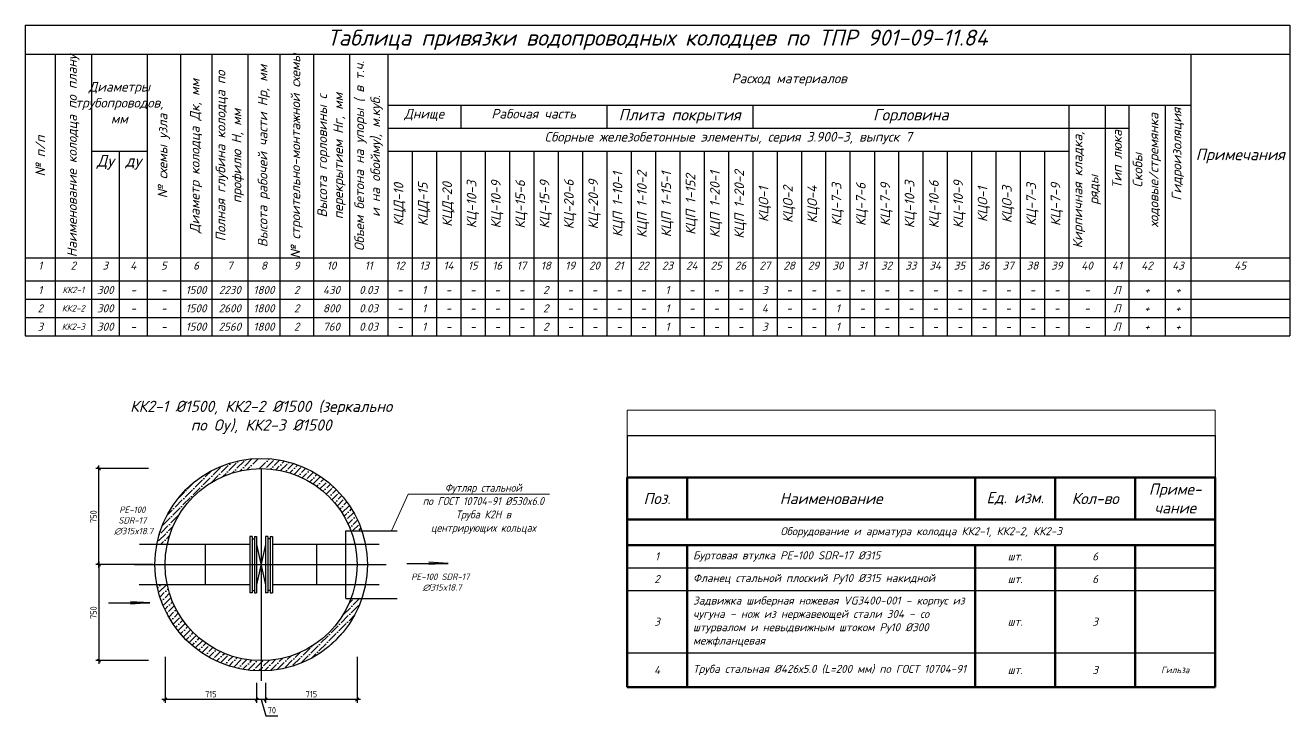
# Model space of a CAD drawing. Header units: millimetres. Extents: x 41890028 to 44740435, y 21258419 to 23626306.
# Drawn here: x 42768111 to 42965611, y 22030406 to 22138246 of the extents above; entities that cross this region are included whole.
import ezdxf
from ezdxf import colors
from ezdxf.entities.mleader import LeaderData, LeaderLine
from ezdxf.math import Vec2, Vec3

# ---------------------------------------------------------------- set-up
doc = ezdxf.new("R2010")
doc.units = ezdxf.units.MM
doc.layers.add('В1_Выноски', color=250, linetype='Continuous')
doc.layers.add('ВК_К1_текст', color=34, linetype='Continuous')
doc.styles.add('GOST 2.304', font='GOST_0.TTF')
doc.styles.add('note', font='isocpeur.ttf', dxfattribs={"width": 0.9, "oblique": 15})
doc.styles.get("Standard").update_dxf_attribs({"font": 'isocpeui.ttf'})
doc.dimstyles.new('SPDS', dxfattribs={"dimscale": 100, "dimtxt": 2, "dimasz": 1, "dimexe": 1, "dimexo": 0.625, "dimgap": 0.7, "dimtad": 1, "dimdec": 0, "dimrnd": 0.001, "dimtxsty": 'GOST 2.304', "dimblk": 'OBLIQUE', "dimcen": 1.5, "dimdle": 1, "dimadec": 0, "dimazin": 2, "dimtfac": 0.75, "dimtdec": 0, "dimtmove": 1, "dimatfit": 3, "dimldrblk": 'OBLIQUE', "dimfxl": 1.25, "dimtolj": 1, "dimarcsym": 0})
pattern_1 = [(45, (-795565016.5, -418827405.8), (336.75960454, 1234.78521665), [1587.5, -317.5, 0, -317.5])]

# ---------------------------------------------------------------- blocks, each defined once
blk = doc.blocks.new('_Oblique')
at = {"color": 0, "linetype": 'ByBlock', "lineweight": -2}
blk.add_line((-0.5, -0.5), (0.5, 0.5), dxfattribs=at)
blk = doc.blocks.new('*D780')
at = {"color": 0, "lineweight": -2, "transparency": 16777216}
for p, q in [((42787361, 22069005), (42779124, 22069005)), ((42779624, 22053505), (42779624, 22069505)), ((42788036, 22054005), (42779124, 22054005))]:
    blk.add_line(p, q, dxfattribs=at)
at = {"layer": 'Defpoints', "color": 0, "transparency": 16777216}
for p in [(42779624, 22069005), (42787673, 22069005), (42788348, 22054005)]:
    blk.add_point(p, dxfattribs=at)
at = {"color": 0, "lineweight": -2, "transparency": 16777216, "xscale": 500.0000000000001, "yscale": 500.0000000000001, "zscale": 500.0000000000001}
for p, rotation in [((42779624, 22069005), 90), ((42779624, 22054005), 270)]:
    blk.add_blockref('_Oblique', p, dxfattribs=dict(at, rotation=rotation))
at = {"color": 0, "transparency": 16777216, "insert": (42778774, 22061505), "char_height": 1000, "attachment_point": 5, "rotation": 90, "style": 'GOST 2.304'}
blk.add_mtext('\\A1;750', dxfattribs=at)
blk = doc.blocks.new('*D771')
at = {"color": 0, "lineweight": -2, "transparency": 16777216}
for p, q in [((42788036, 22054005), (42779124, 22054005)), ((42779624, 22054505), (42779624, 22038505)), ((42787361, 22039005), (42779124, 22039005))]:
    blk.add_line(p, q, dxfattribs=at)
at = {"layer": 'Defpoints', "color": 0, "transparency": 16777216}
for p in [(42788348, 22054005), (42779624, 22039005), (42787673, 22039005)]:
    blk.add_point(p, dxfattribs=at)
at = {"color": 0, "lineweight": -2, "transparency": 16777216, "xscale": 500.0000000000001, "yscale": 500.0000000000001, "zscale": 500.0000000000001}
for p, rotation in [((42779624, 22054005), 90), ((42779624, 22039005), 270)]:
    blk.add_blockref('_Oblique', p, dxfattribs=dict(at, rotation=rotation))
at = {"color": 0, "transparency": 16777216, "insert": (42778774, 22046505), "char_height": 1000, "attachment_point": 5, "rotation": 90, "style": 'GOST 2.304'}
blk.add_mtext('\\A1;750', dxfattribs=at)
blk = doc.blocks.new('_None')
blk = doc.blocks.new('*T772')
at = {"layer": 'Defpoints', "color": 8, "linetype": 'ByBlock', "lineweight": 0, "transparency": 16777216}
for p, q in [((0, 0), (91875, 0)), ((0, 0), (0, -4000)), ((91875, 0), (91875, -4000))]:
    blk.add_line(p, q, dxfattribs=at)
at = {"layer": 'В1_Выноски', "color": 255, "linetype": 'Continuous', "lineweight": -2, "transparency": 16777216}
for p, q in [((0, -4000), (91875, -4000)), ((0, -4000), (0, -10547)), ((91875, -4000), (91875, -10547))]:
    blk.add_line(p, q, dxfattribs=at)
at = {"layer": 'В1_Выноски', "color": 0, "linetype": 'ByBlock', "lineweight": 60, "transparency": 16777216}
for p, q in [((0, -10547), (91875, -10547)), ((0, -10547), (0, -17093)), ((9375, -10547), (9375, -17093)), ((54375, -10547), (54375, -17093)), ((66875, -10547), (66875, -17093)), ((79375, -10547), (79375, -17093)), ((91875, -10547), (91875, -17093)), ((0, -17093), (91875, -17093)), ((0, -21093), (0, -24635)), ((66875, -21093), (66875, -24635)), ((79375, -21093), (79375, -24635)), ((91875, -21093), (91875, -24635))]:
    blk.add_line(p, q, dxfattribs=at)
at = {"layer": 'В1_Выноски', "color": 0, "linetype": 'Continuous', "lineweight": 60, "transparency": 16777216}
for p, q in [((0, -17093), (0, -21093)), ((91875, -17093), (91875, -21093)), ((0, -21093), (91875, -21093)), ((9375, -21093), (9375, -43276)), ((54375, -21093), (54375, -43276)), ((0, -24635), (0, -43276)), ((66875, -24635), (66875, -43276)), ((79375, -24635), (79375, -43276)), ((91875, -24635), (91875, -43276)), ((0, -43276), (9375, -43276))]:
    blk.add_line(p, q, dxfattribs=at)
at = {"layer": 'В1_Выноски', "color": 0, "linetype": 'ByBlock', "lineweight": -2, "transparency": 16777216}
for p, q in [((0, -24635), (9375, -24635)), ((54375, -24635), (91875, -24635)), ((54375, -28177), (66875, -28177))]:
    blk.add_line(p, q, dxfattribs=at)
at = {"layer": 'В1_Выноски', "color": 0, "linetype": 'Continuous', "transparency": 16777216}
for p, q in [((9375, -24635), (54375, -24635)), ((0, -28177), (54375, -28177)), ((66875, -28177), (91875, -28177)), ((0, -37927), (91875, -37927))]:
    blk.add_line(p, q, dxfattribs=at)
at = {"layer": 'В1_Выноски', "color": 0, "lineweight": 60, "transparency": 16777216}
blk.add_line((9375, -43276), (91875, -43276), dxfattribs=at)
at = {"layer": 'В1_Выноски', "color": 0, "linetype": 'Continuous', "lineweight": -3, "transparency": 16777216}
for s, insert, char_height, width, attachment_point in [('Приме-\\Pчание', (85625, -13820), 1750, 10625, 5), ('Поз.', (4688, -13820), 1750, 7500, 5), ('Наименование', (31875, -13820), 1750, 43125, 5), ('Ед. изм.', (60625, -13820), 1750, 10625, 5), ('Кол-во', (73125, -13820), 1750, 10625, 5), ('Оборудование и арматура колодца КК2-1, КК2-2, КК2-3', (45938, -19093), 1250, 90000, 5), ('1', (4688, -22864), 1250, 7500, 5), ('\\A1;Буртовая втулка PE-100 SDR-17 %%C315', (10312, -22864), 1250, 43125, 4), ('шт.', (60625, -22864), 1250, 10625, 5), ('6', (73125, -22864), 1250, 10625, 5), ('\\A1;Фланец стальной плоский Ру10 %%C315 накидной', (10312, -26406), 1250, 43125, 4), ('2', (4688, -26406), 1250, 7500, 5), ('шт.', (60625, -26406), 1250, 10625, 5), ('6', (73125, -26406), 1250, 10625, 5), ('\\A1;Задвижка шиберная ножевая VG3400-001 – корпус из чугуна – нож из нержавеющей стали 304 – со штурвалом и невыдвижным штоком Ру10 %%C300 межфланцевая', (10312, -33052), 1250, 43125, 4), ('3', (4688, -33052), 1250, 7500, 5), ('шт.', (60625, -33052), 1250, 10625, 5), ('3', (73125, -33052), 1250, 10625, 5), ('4', (4688, -40601), 1250, 7500, 5), ('Труба стальная %%C426х5.0 (L=200 мм) по ГОСТ 10704-91', (10312, -40601), 1250, 43125, 4), ('шт.', (60625, -40601), 1250, 10625, 5), ('3', (73125, -40601), 1250, 10625, 5), ('Гильза', (85625, -40601), 1000, 10625, 5)]:
    blk.add_mtext(s, dxfattribs=dict(at, insert=insert, char_height=char_height, width=width, attachment_point=attachment_point))
blk = doc.blocks.new('*D773')
at = {"color": 0, "lineweight": -2, "transparency": 16777216}
for p, q in [((42819948, 22039625), (42819948, 22032431)), ((42805648, 22035545), (42805648, 22032431)), ((42820448, 22032931), (42805148, 22032931))]:
    blk.add_line(p, q, dxfattribs=at)
at = {"layer": 'Defpoints', "color": 0, "transparency": 16777216}
for p in [(42819948, 22039938), (42805648, 22035858), (42805648, 22032931)]:
    blk.add_point(p, dxfattribs=at)
at = {"color": 0, "lineweight": -2, "transparency": 16777216, "xscale": 500.0000000000001, "yscale": 500.0000000000001, "zscale": 500.0000000000001, "rotation": 180}
blk.add_blockref('_Oblique', (42805648, 22032931), dxfattribs=at)
at = {"color": 0, "lineweight": -2, "transparency": 16777216, "xscale": 500.0000000000001, "yscale": 500.0000000000001, "zscale": 500.0000000000001}
blk.add_blockref('_Oblique', (42819948, 22032931), dxfattribs=at)
at = {"color": 0, "transparency": 16777216, "insert": (42812798, 22033781), "char_height": 1000, "attachment_point": 5, "style": 'GOST 2.304'}
blk.add_mtext('\\A1;715', dxfattribs=at)
blk = doc.blocks.new('*D774')
at = {"color": 0, "lineweight": -2, "transparency": 16777216}
for p, q in [((42804248, 22035545), (42804248, 22032431)), ((42805648, 22035545), (42805648, 22032431)), ((42806148, 22032931), (42803748, 22032931)), ((42804948, 22032931), (42805706, 22030406)), ((42805706, 22030406), (42807550, 22030406))]:
    blk.add_line(p, q, dxfattribs=at)
at = {"layer": 'Defpoints', "color": 0, "transparency": 16777216}
for p in [(42804248, 22035858), (42805648, 22035858), (42804248, 22032931)]:
    blk.add_point(p, dxfattribs=at)
at = {"color": 0, "lineweight": -2, "transparency": 16777216, "xscale": 500.0000000000001, "yscale": 500.0000000000001, "zscale": 500.0000000000001, "rotation": 180}
blk.add_blockref('_Oblique', (42804248, 22032931), dxfattribs=at)
at = {"color": 0, "lineweight": -2, "transparency": 16777216, "xscale": 500.0000000000001, "yscale": 500.0000000000001, "zscale": 500.0000000000001}
blk.add_blockref('_Oblique', (42805648, 22032931), dxfattribs=at)
at = {"color": 0, "transparency": 16777216, "insert": (42806628, 22031256), "char_height": 1000, "attachment_point": 5, "style": 'GOST 2.304'}
blk.add_mtext('\\A1;70', dxfattribs=at)
blk = doc.blocks.new('*D775')
at = {"color": 0, "lineweight": -2, "transparency": 16777216}
for p, q in [((42789948, 22039625), (42789948, 22032431)), ((42804248, 22035545), (42804248, 22032431)), ((42804748, 22032931), (42789448, 22032931))]:
    blk.add_line(p, q, dxfattribs=at)
at = {"layer": 'Defpoints', "color": 0, "transparency": 16777216}
for p in [(42789948, 22039938), (42804248, 22035858), (42789948, 22032931)]:
    blk.add_point(p, dxfattribs=at)
at = {"color": 0, "lineweight": -2, "transparency": 16777216, "xscale": 500.0000000000001, "yscale": 500.0000000000001, "zscale": 500.0000000000001, "rotation": 180}
blk.add_blockref('_Oblique', (42789948, 22032931), dxfattribs=at)
at = {"color": 0, "lineweight": -2, "transparency": 16777216, "xscale": 500.0000000000001, "yscale": 500.0000000000001, "zscale": 500.0000000000001}
blk.add_blockref('_Oblique', (42804248, 22032931), dxfattribs=at)
at = {"color": 0, "transparency": 16777216, "insert": (42797098, 22033781), "char_height": 1000, "attachment_point": 5, "style": 'GOST 2.304'}
blk.add_mtext('\\A1;715', dxfattribs=at)
blk = doc.blocks.new('*T805')
at = {"color": 0, "linetype": 'ByBlock', "lineweight": -2, "transparency": 16777216}
for p, q in [((0, 0), (197500, 0)), ((0, 0), (0, -48509)), ((197500, 0), (197500, -48509)), ((0, -4533), (197500, -4533)), ((4679, -4533), (4679, -48509)), ((10329, -4533), (10329, -48509)), ((19060, -4533), (19060, -48509)), ((24222, -4533), (24222, -48509)), ((29130, -4533), (29130, -48509)), ((34782, -4533), (34782, -48509)), ((39781, -4533), (39781, -48509)), ((45005, -4533), (45005, -48509)), ((50655, -4533), (50655, -48509)), ((56605, -4533), (56605, -48509)), ((182052, -4533), (182052, -48509)), ((56605, -12463), (182052, -12463)), ((68007, -12463), (68007, -16063)), ((90811, -12463), (90811, -16063)), ((113615, -12463), (113615, -16063)), ((163024, -12463), (163024, -48509)), ((168674, -12463), (168674, -48509)), ((172374, -12463), (172374, -48509)), ((178052, -12463), (178052, -48509)), ((56605, -16063), (172374, -16063)), ((10329, -19663), (19060, -19663)), ((14671, -19663), (14671, -48509)), ((56605, -19663), (163024, -19663)), ((60406, -19663), (60406, -48509)), ((64207, -19663), (64207, -48509)), ((68007, -19663), (68007, -48509)), ((71808, -19663), (71808, -48509)), ((75609, -19663), (75609, -48509)), ((79409, -19663), (79409, -48509)), ((83210, -19663), (83210, -48509)), ((87011, -19663), (87011, -48509)), ((90811, -19663), (90811, -48509)), ((94612, -19663), (94612, -48509)), ((98413, -19663), (98413, -48509)), ((102213, -19663), (102213, -48509)), ((106014, -19663), (106014, -48509)), ((109815, -19663), (109815, -48509)), ((113615, -19663), (113615, -48509)), ((117416, -19663), (117416, -48509)), ((121217, -19663), (121217, -48509)), ((125017, -19663), (125017, -48509)), ((128818, -19663), (128818, -48509)), ((132619, -19663), (132619, -48509)), ((136419, -19663), (136419, -48509)), ((140220, -19663), (140220, -48509)), ((144021, -19663), (144021, -48509)), ((147821, -19663), (147821, -48509)), ((151622, -19663), (151622, -48509)), ((155423, -19663), (155423, -48509)), ((159223, -19663), (159223, -48509)), ((0, -36309), (197500, -36309)), ((0, -39909), (197500, -39909)), ((0, -42776), (197500, -42776)), ((0, -45642), (197500, -45642)), ((0, -48509), (197500, -48509))]:
    blk.add_line(p, q, dxfattribs=at)
at = {"color": 0, "transparency": 16777216}
for s, insert, char_height, width, attachment_point in [('Таблица привязки водопроводных колодцев по ТПР 901-09-11.84', (98750, -2267), 2500, 196300, 5), ('Расход материалов', (119329, -8498), 1500, 124246.9, 5), ('Диаметры трубопроводов, мм', (14695, -12098), 1500, 7531.1, 5), ('Днище', (62306, -13063), 1500, 10201.97, 2), ('Рабочая часть', (79409, -13063), 1500, 21603.95, 2), ('Плита покрытия', (102213, -13063), 1800, 21603.95, 2), ('Горловина', (138320, -13063), 1800, 48208.55, 2), ('Сборные железобетонные элементы, серия 3.900-3, выпуск 7', (109815, -16663), 1500, 105218.41, 2), ('Примечания', (189776, -20421), 1800, 14247.67, 5), ('Ду', (12500, -20263), 1800, 3141.53, 2), ('ду', (16865, -20263), 1800, 3189.57, 2), ('1', (2340, -36909), 1250, 3479.05, 2), ('2', (7504, -36909), 1250, 4450, 2), ('3', (12500, -36909), 1250, 3141.53, 2), ('4', (16865, -36909), 1250, 3189.57, 2), ('5', (21641, -36909), 1250, 3961.84, 2), ('6', (26676, -36909), 1250, 3707.68, 2), ('7', (31956, -36909), 1250, 4452.25, 2), ('8', (37281, -36909), 1250, 3798.95, 2), ('9', (42393, -36909), 1250, 4024.56, 2), ('10', (47830, -36909), 1250, 4450, 2), ('11', (53630, -36909), 1250, 4750, 2), ('12', (58506, -36909), 1250, 2600.66, 2), ('13', (62306, -36909), 1250, 2600.66, 2), ('14', (66107, -36909), 1250, 2600.66, 2), ('15', (69908, -36909), 1250, 2600.66, 2), ('16', (73708, -36909), 1250, 2600.66, 2), ('17', (77509, -36909), 1250, 2600.66, 2), ('18', (81310, -36909), 1250, 2600.66, 2), ('19', (85110, -36909), 1250, 2600.66, 2), ('20', (88911, -36909), 1250, 2600.66, 2), ('21', (92712, -36909), 1250, 2600.66, 2), ('22', (96512, -36909), 1250, 2600.66, 2), ('23', (100313, -36909), 1250, 2600.66, 2), ('24', (104114, -36909), 1250, 2600.66, 2), ('25', (107914, -36909), 1250, 2600.66, 2), ('26', (111715, -36909), 1250, 2600.66, 2), ('27', (115516, -36909), 1250, 2600.66, 2), ('28', (119316, -36909), 1250, 2600.66, 2), ('29', (123117, -36909), 1250, 2600.66, 2), ('30', (126918, -36909), 1250, 2600.66, 2), ('31', (130718, -36909), 1250, 2600.66, 2), ('32', (134519, -36909), 1250, 2600.66, 2), ('33', (138320, -36909), 1250, 2600.66, 2), ('34', (142120, -36909), 1250, 2600.66, 2), ('35', (145921, -36909), 1250, 2600.66, 2), ('36', (149722, -36909), 1250, 2600.66, 2), ('37', (153522, -36909), 1250, 2600.66, 2), ('38', (157323, -36909), 1250, 2600.66, 2), ('39', (161124, -36909), 1250, 2600.66, 2), ('40', (165849, -36909), 1250, 4450, 2), ('41', (170524, -36909), 1250, 2500, 2), ('42', (175213, -36909), 1250, 4477.83, 2), ('43', (180052, -36909), 1250, 2800.66, 2), ('45', (189776, -36909), 1250, 14247.67, 2), ('1', (2340, -41342), 1250, 3479.05, 5), ('КК2-1', (7504, -41342), 1000, 4450, 5), ('300', (12500, -41342), 1250, 3141.53, 5), ('-', (16865, -41342), 1250, 3189.57, 5), ('-', (21641, -41342), 1250, 3961.84, 5), ('1500', (26676, -41342), 1250, 3707.68, 5), ('2230', (31956, -41342), 1250, 4452.25, 5), ('1800', (37281, -41342), 1250, 3798.95, 5), ('2', (42393, -41342), 1250, 4024.56, 5), ('430', (47830, -41342), 1250, 4450, 5), ('0.03', (53630, -41342), 1250, 4750, 5), ('-', (58506, -41342), 1250, 2600.66, 5), ('1', (62306, -41342), 1250, 2600.66, 5), ('-', (66107, -41342), 1250, 2600.66, 5), ('-', (69908, -41342), 1250, 2600.66, 5), ('-', (73708, -41342), 1250, 2600.66, 5), ('-', (77509, -41342), 1250, 2600.66, 5), ('2', (81310, -41342), 1250, 2600.66, 5), ('-', (85110, -41342), 1250, 2600.66, 5), ('-', (88911, -41342), 1250, 2600.66, 5), ('-', (92712, -41342), 1250, 2600.66, 5), ('-', (96512, -41342), 1250, 2600.66, 5), ('1', (100313, -41342), 1250, 2600.66, 5), ('-', (104114, -41342), 1250, 2600.66, 5), ('-', (107914, -41342), 1250, 2600.66, 5), ('-', (111715, -41342), 1250, 2600.66, 5), ('3', (115516, -41342), 1250, 2600.66, 5), ('-', (119316, -41342), 1250, 2600.66, 5), ('-', (123117, -41342), 1250, 2600.66, 5), ('-', (126918, -41342), 1250, 2600.66, 5), ('-', (130718, -41342), 1250, 2600.66, 5), ('-', (134519, -41342), 1250, 2600.66, 5), ('-', (138320, -41342), 1250, 2600.66, 5), ('-', (142120, -41342), 1250, 2600.66, 5), ('-', (145921, -41342), 1250, 2600.66, 5), ('-', (149722, -41342), 1250, 2600.66, 5), ('-', (153522, -41342), 1250, 2600.66, 5), ('-', (157323, -41342), 1250, 2600.66, 5), ('-', (161124, -41342), 1250, 2600.66, 5), ('-', (165849, -41342), 1250, 4450, 5), ('Л', (170524, -41342), 1250, 2500, 5), ('+', (175213, -41342), 1250, 4477.83, 5), ('+', (180052, -41342), 1250, 2800.66, 5), ('2', (2340, -44209), 1250, 3479.05, 5), ('КК2-2', (7504, -44209), 1000, 4450, 5), ('300', (12500, -44209), 1250, 3141.53, 5), ('-', (16865, -44209), 1250, 3189.57, 5), ('-', (21641, -44209), 1250, 3961.84, 5), ('1500', (26676, -44209), 1250, 3707.68, 5), ('2600', (31956, -44209), 1250, 4452.25, 5), ('1800', (37281, -44209), 1250, 3798.95, 5), ('2', (42393, -44209), 1250, 4024.56, 5), ('800', (47830, -44209), 1250, 4450, 5), ('0.03', (53630, -44209), 1250, 4750, 5), ('-', (58506, -44209), 1250, 2600.66, 5), ('1', (62306, -44209), 1250, 2600.66, 5), ('-', (66107, -44209), 1250, 2600.66, 5), ('-', (69908, -44209), 1250, 2600.66, 5), ('-', (73708, -44209), 1250, 2600.66, 5), ('-', (77509, -44209), 1250, 2600.66, 5), ('2', (81310, -44209), 1250, 2600.66, 5), ('-', (85110, -44209), 1250, 2600.66, 5), ('-', (88911, -44209), 1250, 2600.66, 5), ('-', (92712, -44209), 1250, 2600.66, 5), ('-', (96512, -44209), 1250, 2600.66, 5), ('1', (100313, -44209), 1250, 2600.66, 5), ('-', (104114, -44209), 1250, 2600.66, 5), ('-', (107914, -44209), 1250, 2600.66, 5), ('-', (111715, -44209), 1250, 2600.66, 5), ('4', (115516, -44209), 1250, 2600.66, 5), ('-', (119316, -44209), 1250, 2600.66, 5), ('-', (123117, -44209), 1250, 2600.66, 5), ('1', (126918, -44209), 1250, 2600.66, 5), ('-', (130718, -44209), 1250, 2600.66, 5), ('-', (134519, -44209), 1250, 2600.66, 5), ('-', (138320, -44209), 1250, 2600.66, 5), ('-', (142120, -44209), 1250, 2600.66, 5), ('-', (145921, -44209), 1250, 2600.66, 5), ('-', (149722, -44209), 1250, 2600.66, 5), ('-', (153522, -44209), 1250, 2600.66, 5), ('-', (157323, -44209), 1250, 2600.66, 5), ('-', (161124, -44209), 1250, 2600.66, 5), ('-', (165849, -44209), 1250, 4450, 5), ('Л', (170524, -44209), 1250, 2500, 5), ('+', (175213, -44209), 1250, 4477.83, 5), ('+', (180052, -44209), 1250, 2800.66, 5), ('3', (2340, -47076), 1250, 3479.05, 5), ('КК2-3', (7504, -47076), 1000, 4450, 5), ('300', (12500, -47076), 1250, 3141.53, 5), ('-', (16865, -47076), 1250, 3189.57, 5), ('-', (21641, -47076), 1250, 3961.84, 5), ('1500', (26676, -47076), 1250, 3707.68, 5), ('2560', (31956, -47076), 1250, 4452.25, 5), ('1800', (37281, -47076), 1250, 3798.95, 5), ('2', (42393, -47076), 1250, 4024.56, 5), ('760', (47830, -47076), 1250, 4450, 5), ('0.03', (53630, -47076), 1250, 4750, 5), ('-', (58506, -47076), 1250, 2600.66, 5), ('1', (62306, -47076), 1250, 2600.66, 5), ('-', (66107, -47076), 1250, 2600.66, 5), ('-', (69908, -47076), 1250, 2600.66, 5), ('-', (73708, -47076), 1250, 2600.66, 5), ('-', (77509, -47076), 1250, 2600.66, 5), ('2', (81310, -47076), 1250, 2600.66, 5), ('-', (85110, -47076), 1250, 2600.66, 5), ('-', (88911, -47076), 1250, 2600.66, 5), ('-', (92712, -47076), 1250, 2600.66, 5), ('-', (96512, -47076), 1250, 2600.66, 5), ('1', (100313, -47076), 1250, 2600.66, 5), ('-', (104114, -47076), 1250, 2600.66, 5), ('-', (107914, -47076), 1250, 2600.66, 5), ('-', (111715, -47076), 1250, 2600.66, 5), ('3', (115516, -47076), 1250, 2600.66, 5), ('-', (119316, -47076), 1250, 2600.66, 5), ('-', (123117, -47076), 1250, 2600.66, 5), ('1', (126918, -47076), 1250, 2600.66, 5), ('-', (130718, -47076), 1250, 2600.66, 5), ('-', (134519, -47076), 1250, 2600.66, 5), ('-', (138320, -47076), 1250, 2600.66, 5), ('-', (142120, -47076), 1250, 2600.66, 5), ('-', (145921, -47076), 1250, 2600.66, 5), ('-', (149722, -47076), 1250, 2600.66, 5), ('-', (153522, -47076), 1250, 2600.66, 5), ('-', (157323, -47076), 1250, 2600.66, 5), ('-', (161124, -47076), 1250, 2600.66, 5), ('-', (165849, -47076), 1250, 4450, 5), ('Л', (170524, -47076), 1250, 2500, 5), ('+', (175213, -47076), 1250, 4477.83, 5), ('+', (180052, -47076), 1250, 2800.66, 5)]:
    blk.add_mtext(s, dxfattribs=dict(at, insert=insert, char_height=char_height, width=width, attachment_point=attachment_point))
at = {"color": 0, "transparency": 16777216, "char_height": 1500, "rotation": 90}
for s, insert, width, attachment_point in [('Наименование колодца по плану', (7504, -20421), 30575.77, 5), ('№ строительно-монтажной схемы', (42393, -20421), 30575.77, 5), ('Объем бетона на упоры ( в т.ч. и на обойму), м.куб.', (53630, -20421), 30575.77, 5), ('Полная глубина колодца по профилю Н, мм', (31956, -20421), 30575.77, 5), ('Высота рабочей части Нр, мм', (37281, -20421), 30575.77, 5), ('Диаметр колодца Дк, мм', (26676, -20421), 30575.77, 5), ('Высота горловины с перекрытием Hг, мм', (47830, -20421), 30575.77, 5), ('№ схемы узла', (21641, -20421), 30575.77, 5), ('Скобы ходовые/стремянка', (172988, -22636), 22646.32, 2), ('Гидроизоляция', (179077, -20133), 22646.32, 2), ('№ п/п', (2340, -20421), 30575.77, 5), ('Кирпичная кладка, ряды', (163624, -25709), 19046.32, 2), ('Тип люка', (169773, -20917), 19046.32, 2), ('КЦП 1-10-1', (92712, -27986), 15446.32, 5), ('КЦП 1-10-2', (96512, -27986), 15446.32, 5), ('КЦП 1-15-1', (100313, -27986), 15446.32, 5), ('КЦП 1-152', (104114, -27986), 15446.32, 5), ('КЦП 1-20-1', (107914, -27986), 15446.32, 5), ('КЦП 1-20-2', (111715, -27986), 15446.32, 5), ('КЦД-10', (58506, -27986), 15446.32, 5), ('КЦД-15', (62306, -27986), 15446.32, 5), ('КЦД-20', (66107, -27986), 15446.32, 5), ('КЦ-10-3', (69908, -27986), 15446.32, 5), ('КЦ-10-9', (73708, -27986), 15446.32, 5), ('КЦ-15-6', (77509, -27986), 15446.32, 5), ('КЦ-15-9', (81310, -27986), 15446.32, 5), ('КЦ-20-6', (85110, -27986), 15446.32, 5), ('КЦ-20-9', (88911, -27986), 15446.32, 5), ('КЦО-1', (115516, -27986), 15446.32, 5), ('КЦО-2', (119316, -27986), 15446.32, 5), ('КЦО-4', (123117, -27986), 15446.32, 5), ('КЦ-7-3', (126918, -27986), 15446.32, 5), ('КЦ-7-6', (130718, -27986), 15446.32, 5), ('КЦ-7-9', (134519, -27986), 15446.32, 5), ('КЦ-10-3', (138320, -27986), 15446.32, 5), ('КЦ-10-6', (142120, -27986), 15446.32, 5), ('КЦ-10-9', (145921, -27986), 15446.32, 5), ('КЦО-1', (149722, -27986), 15446.32, 5), ('КЦО-3', (153522, -27986), 15446.32, 5), ('КЦ-7-3', (157323, -27986), 15446.32, 5), ('КЦ-7-9', (161124, -27986), 15446.32, 5)]:
    blk.add_mtext(s, dxfattribs=dict(at, insert=insert, width=width, attachment_point=attachment_point))

msp = doc.modelspace()

# ---------------------------------------------------------------- hatches: boundary and pattern name
at = {"transparency": 33554534}
h = msp.add_hatch(dxfattribs=at)
h.set_pattern_fill('ANSI36', color=256, scale=200)
h.set_pattern_definition(pattern_1)
edge = h.paths.add_edge_path()
edge.add_line((42818980.858, 22059304.862), (42820679.579, 22059304.862))
edge.add_arc((42804948.433, 22054004.765), 16600, 18.61956661, 169.0614819)
edge.add_line((42788650.032, 22057154.707), (42790282.901, 22057154.713))
edge.add_arc((42804948.433, 22054004.765), 15000, 20.69172905, 167.87785061, ccw=False)
h = msp.add_hatch()
h.set_pattern_fill('ANSI31', color=256, scale=1.333333)
h.set_pattern_definition([(45, (41047374.33737, 15818350.18688), (-0.1178511301978, 0.1178511301978), [])])
h.paths.add_polyline_path([(42834165.047, 22054188.866), (42831157.639, 22054188.866), (42831157.639, 22054008.728)])
h.paths.add_polyline_path([(42831157.639, 22054369.005), (42831157.639, 22054188.866), (42834165.047, 22054188.866)])
h = msp.add_hatch(dxfattribs=at)
h.set_pattern_fill('ANSI36', color=256, scale=200)
h.set_pattern_definition(pattern_1)
edge = h.paths.add_edge_path()
edge.add_line((42820679.589, 22048704.697), (42818980.869, 22048704.697))
edge.add_arc((42804948.433, 22054004.765), 15000, 192.12261917, 339.30838828, ccw=False)
edge.add_line((42790282.926, 22050854.697), (42788650.056, 22050854.697))
edge.add_arc((42804948.433, 22054004.765), 16600, 190.93896234, 341.38053806)
h = msp.add_hatch()
h.set_pattern_fill('ANSI31', color=256, scale=1.333333)
h.set_pattern_definition([(45, (41000774.82172, 15812175.17788), (-0.1178511301978, 0.1178511301978), [])])
h.paths.add_polyline_path([(42787565.532, 22048013.857), (42784558.124, 22048013.857), (42784558.124, 22047833.719)])
h.paths.add_polyline_path([(42784558.124, 22048193.996), (42784558.124, 22048013.857), (42787565.532, 22048013.857)])

# ---------------------------------------------------------------- linework, layer by layer
at = {"color": 1}
for p, q in [((42804948.433, 22069004.765), (42804948.433, 22039004.765)), ((42785148.252, 22054004.765), (42824477.374, 22054004.765))]:
    msp.add_line(p, q, dxfattribs=at)
at = {"lineweight": 30}
for p, q in [((42818197.033, 22059304.862), (42826193.266, 22059304.862)), ((42818197.038, 22048704.697), (42818197.038, 22059304.862)), ((42803168.433, 22057154.762), (42785940.05, 22057154.697)), ((42796248.416, 22050854.697), (42796248.392, 22057154.733)), ((42803528.433, 22058389.385), (42803168.433, 22058389.385)), ((42803168.433, 22058389.385), (42803168.433, 22049620.145)), ((42803528.433, 22058389.385), (42803528.433, 22049620.145)), ((42803528.433, 22058031.497), (42803888.433, 22058031.497)), ((42803888.433, 22058389.385), (42804248.433, 22058389.385)), ((42803888.433, 22058389.385), (42803888.433, 22049620.145)), ((42803888.433, 22058031.497), (42803888.433, 22055768.391)), ((42804248.433, 22058389.385), (42804248.433, 22049620.145)), ((42805648.433, 22057154.792), (42804248.433, 22050854.697)), ((42804248.433, 22057154.759), (42805648.433, 22050854.697)), ((42806008.433, 22058389.385), (42805648.433, 22058389.385)), ((42805648.433, 22058389.385), (42805648.433, 22049620.145)), ((42806008.433, 22058389.385), (42806008.433, 22049620.145)), ((42806368.433, 22058031.497), (42806008.433, 22058031.497)), ((42806008.433, 22058031.497), (42806008.433, 22055768.391)), ((42806368.433, 22058389.385), (42806728.433, 22058389.385)), ((42806368.433, 22058389.385), (42806368.433, 22049620.145)), ((42806728.433, 22058389.385), (42806728.433, 22049620.145)), ((42823405.348, 22057154.873), (42806728.433, 22057154.801)), ((42813648.34, 22050854.697), (42813648.363, 22057154.733)), ((42803888.433, 22052241.139), (42803888.433, 22049978.034)), ((42806008.433, 22052241.139), (42806008.433, 22049978.034)), ((42803168.433, 22050854.697), (42785914.309, 22050854.697)), ((42803528.433, 22049620.145), (42803168.433, 22049620.145)), ((42803528.433, 22049978.034), (42803888.433, 22049978.034)), ((42803888.433, 22049620.145), (42804248.433, 22049620.145)), ((42806008.433, 22049620.145), (42805648.433, 22049620.145)), ((42806368.433, 22049978.034), (42806008.433, 22049978.034)), ((42806368.433, 22049620.145), (42806728.433, 22049620.145)), ((42823405.348, 22050854.872), (42806728.433, 22050854.805)), ((42818197.038, 22048704.697), (42826193.271, 22048704.697))]:
    msp.add_line(p, q, dxfattribs=at)
for p, q in [((42827684.48, 22054188.866), (42834165.047, 22054188.866)), ((42834165.047, 22054188.866), (42831157.639, 22054369.005)), ((42834165.047, 22054188.866), (42831157.639, 22054008.728)), ((42781084.964, 22048013.857), (42787565.532, 22048013.857)), ((42787565.532, 22048013.857), (42784558.124, 22048193.996)), ((42787565.532, 22048013.857), (42784558.124, 22047833.719)), ((42804948.433, 22039004.765), (42804948.433, 22035857.613))]:
    msp.add_line(p, q)
for radius in [16600, 15000]:
    msp.add_circle((42804948.433, 22054004.765), radius)

# ---------------------------------------------------------------- block references
for name, p in [('*T805', (42768110.796, 22138246.499)), ('*T772', (42862099.6, 22078151.874))]:
    msp.add_blockref(name, p)

# ---------------------------------------------------------------- texts
for s, insert, char_height, width, attachment_point in [('КК2-1 %%C1500, КК2-2 %%C1500 (зеркально по Оy), КК2-3 %%C1500', (42804948.433, 22077004.334), 1750, 42776.94054, 5), ('\\pi4359.6;PE-100\\P\\pi4230.1;SDR-17\\P\\pi3557.3;∅315x18.7', (42778426.271, 22063083.832), 1000, 12914.65502, 1), ('\\pi2612.1;PE-100 SDR-17\\P\\pi4386.3;∅315x18.7', (42825779.936, 22052613.488), 1000, 14572.65134, 1)]:
    msp.add_mtext(s, dxfattribs=dict(insert=insert, char_height=char_height, width=width, attachment_point=attachment_point))

# ---------------------------------------------------------------- dimensions: what is measured, and where the dimension line sits
for base, p2, picture, middle in [((42779624.023, 22069004.765), (42787673.267, 22069004.765), '*D780', (42778774.023, 22061504.765)), ((42779624.023, 22039004.765), (42787673.267, 22039004.765), '*D771', (42778774.023, 22046504.765))]:
    dim = msp.add_linear_dim(base=base, p1=(42788348.433, 22054004.765), p2=p2, angle=90, dimstyle='SPDS', override={"dimscale": 500, "dimlfac": 0.05})
    dim.commit()
    dim.dimension.update_dxf_attribs({"geometry": picture, "text_midpoint": middle})
for base, p1, p2, picture, middle in [((42789948.433, 22032931.304), (42804248.433, 22035857.613), (42789948.433, 22039937.679), '*D775', (42797098.433, 22033781.304)), ((42805648.433, 22032931.304), (42819948.433, 22039937.679), (42805648.433, 22035857.613), '*D773', (42812798.433, 22033781.304)), ((42804248.433, 22032931.304), (42805648.433, 22035857.613), (42804248.433, 22035857.613), '*D774', (42806055.933, 22031256.304))]:
    dim = msp.add_linear_dim(base=base, p1=p1, p2=p2, dimstyle='SPDS', override={"dimscale": 500, "dimlfac": 0.05})
    dim.commit()
    dim.dimension.update_dxf_attribs({"geometry": picture, "text_midpoint": middle})

# ---------------------------------------------------------------- leaders
at = {"layer": 'ВК_К1_текст', "color": 0, "linetype": 'Continuous'}
ml = msp.add_multileader_mtext('Standard', dxfattribs=at)
ml.set_content('Футляр стальной\\Pпо ГОСТ 10704-91 %%C530x6.0\\PТруба К2Н в\\Pцентрирующих кольцах', style='note')
ml.set_leader_properties(lineweight=15)
ml.set_arrow_properties(name='NONE')
ml.build(insert=Vec2(0, 0))
ml.multileader.update_dxf_attribs({"text_left_attachment_type": 6, "text_right_attachment_type": 6, "dogleg_length": 0.1, "arrow_head_size": 1250, "scale": 500})
ctx = ml.context
ctx.base_point, ctx.scale, ctx.char_height, ctx.arrow_head_size, ctx.landing_gap_size, ctx.plane_origin = Vec3(42828924.519, 22065010.503), 500, 1250, 1250, 1000, Vec3(42839360.548, 22040762.906)
ctx.left_attachment, ctx.right_attachment, ctx.text_align_type = 6, 6, 1
notes = []
notes.append((ctx, [(0, (1, 1, 0), (42827924.519, 22065010.503), (1, 0), 1000, [(0, [(42825313.015, 22059304.862)], 0, [])])]))
ctx.mtext.insert, ctx.mtext.alignment, ctx.mtext.flow_direction = Vec3(42839653.205, 22066635.503), 2, 5
for ctx, leaders in notes:
    for number, flags, end, landing, length, lines in leaders:
        leader = LeaderData()
        leader.index, (leader.has_last_leader_line, leader.has_dogleg_vector, leader.attachment_direction) = number, flags
        leader.last_leader_point, leader.dogleg_vector, leader.dogleg_length = Vec3(end), Vec3(landing), length
        for number, points, colour, breaks in lines:
            line = LeaderLine()
            line.index, line.vertices, line.color, line.breaks = number, Vec3.list(points), colors.encode_raw_color(colour), breaks
            leader.lines.append(line)
        ctx.leaders.append(leader)

doc.saveas('drawing.dxf')
